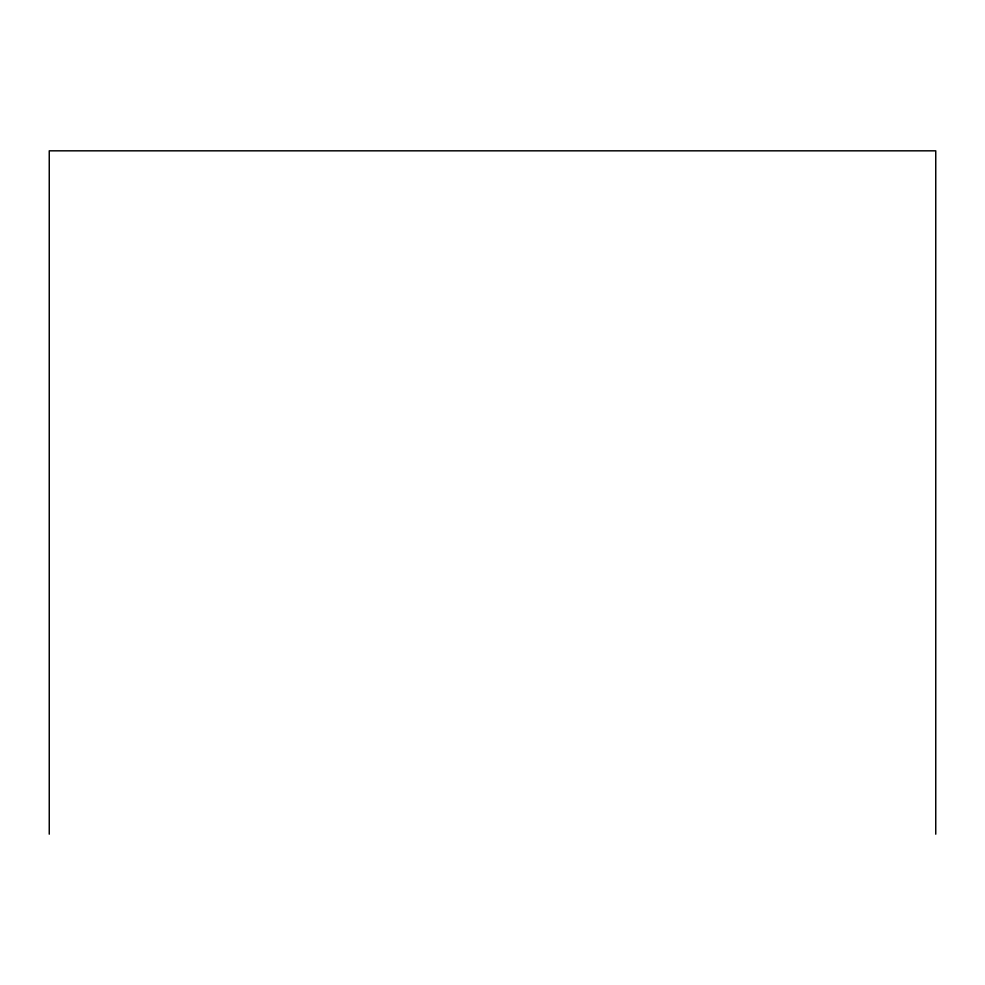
<?xml version="1.0" encoding="UTF-8"?>
<svg xmlns="http://www.w3.org/2000/svg" width="985" height="985" viewBox="0 0 985 985"><rect width="100%" height="100%" fill="white"/><g stroke="black" fill="none" stroke-linecap="round" stroke-linejoin="round"><path stroke-width="1.48" d="M935.75 834.172L935.75 150.828L49.25 150.828L49.25 834.172"/></g></svg>
